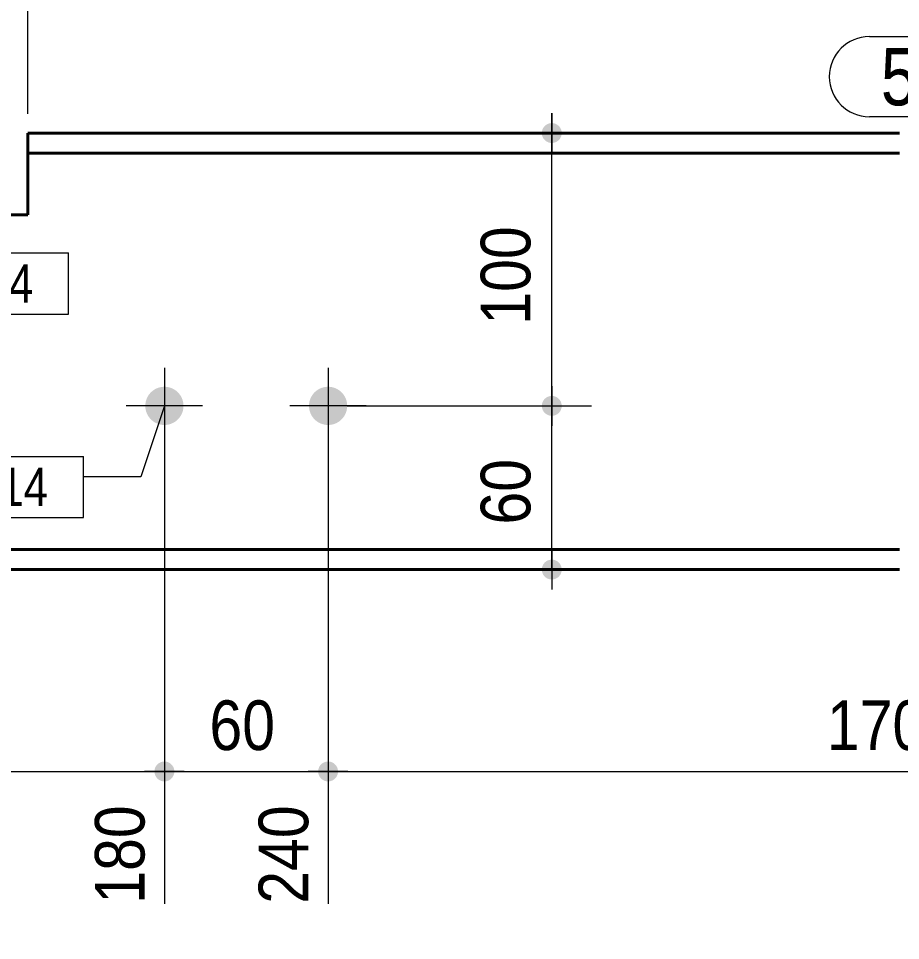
# Model space of a CAD drawing. Header units: millimetres. Extents: x 2 to 287, y 5 to 195.
# Drawn here: x 51.75 to 97.94, y 106.56 to 154.85 of the extents above; entities that cross this region are included whole.
import ezdxf

# ---------------------------------------------------------------- set-up
doc = ezdxf.new("R2010")
doc.units = ezdxf.units.MM
doc.linetypes.add('CACHE2', pattern=[1.190625, 0.79375, -0.396875])
for name, color, linetype, lineweight in [('Boulon', 7, 'Continuous', 0), ('Cache', 7, 'Continuous', 0), ('Cotation', 7, 'Continuous', 0), ('Désignation boulon', 3, 'Continuous', 0), ('Piece', 2, 'Continuous', 0), ('Repère pièce', 3, 'Continuous', 0)]:
    doc.layers.add(name, color=color, linetype=linetype, lineweight=lineweight)
doc.styles.add('ARIAL', font='ARIAL.TTF')
doc.styles.add('COMIC_SANS_MS', font='COMIC.TTF')

# ---------------------------------------------------------------- blocks, each defined once
blk = doc.blocks.new('*A3')
at = {"layer": 'Boulon'}
for points in [[(59.419, 135.559), (59.444, 135.558), (59.468, 135.557), (59.493, 135.555), (59.517, 135.552), (59.541, 135.549), (59.566, 135.545), (59.59, 135.54), (59.614, 135.535), (59.638, 135.53), (59.661, 135.523), (59.685, 135.517), (59.708, 135.509), (59.732, 135.501), (59.755, 135.493), (59.777, 135.484), (59.8, 135.474), (59.822, 135.464), (59.844, 135.453), (59.866, 135.442), (59.888, 135.43), (59.909, 135.417), (59.93, 135.405), (59.95, 135.391), (59.971, 135.377), (59.99, 135.363), (60.01, 135.348), (60.029, 135.333), (60.048, 135.317), (60.066, 135.301), (60.084, 135.284), (60.102, 135.267), (60.119, 135.249), (60.136, 135.231), (60.152, 135.213), (60.168, 135.194), (60.183, 135.175), (60.198, 135.155), (60.212, 135.135), (60.226, 135.115), (60.24, 135.095), (60.252, 135.074), (60.265, 135.053), (60.277, 135.031), (60.288, 135.009), (60.299, 134.987), (60.309, 134.965), (60.319, 134.942), (60.328, 134.92), (60.336, 134.897), (60.344, 134.873), (60.352, 134.85), (60.359, 134.826), (60.365, 134.803), (60.37, 134.779), (60.376, 134.755), (60.38, 134.731), (60.384, 134.706), (60.387, 134.682), (60.39, 134.658), (60.392, 134.633), (60.394, 134.609), (60.394, 134.584), (60.395, 134.56), (60.394, 134.535), (60.394, 134.511), (60.392, 134.486), (60.39, 134.462), (60.387, 134.437), (60.384, 134.413), (60.38, 134.389), (60.376, 134.365), (60.37, 134.341), (60.365, 134.317), (60.359, 134.293), (60.352, 134.269), (60.344, 134.246), (60.336, 134.223), (60.328, 134.2), (60.319, 134.177), (60.309, 134.154), (60.299, 134.132), (60.288, 134.11), (60.277, 134.088), (60.265, 134.067), (60.252, 134.046), (60.24, 134.025), (60.226, 134.004), (60.212, 133.984), (60.198, 133.964), (60.183, 133.944), (60.168, 133.925), (60.152, 133.906), (60.136, 133.888), (60.119, 133.87), (60.102, 133.853), (60.084, 133.835), (60.066, 133.819), (60.048, 133.802), (60.029, 133.787), (60.01, 133.771), (59.99, 133.756), (59.971, 133.742), (59.95, 133.728), (59.93, 133.715), (59.909, 133.702), (59.888, 133.69), (59.866, 133.678), (59.844, 133.666), (59.822, 133.656), (59.8, 133.645), (59.777, 133.636), (59.755, 133.627), (59.732, 133.618), (59.708, 133.61), (59.685, 133.603), (59.661, 133.596), (59.638, 133.59), (59.614, 133.584), (59.59, 133.579), (59.566, 133.574), (59.541, 133.57), (59.517, 133.567), (59.493, 133.564), (59.468, 133.562), (59.444, 133.561), (59.419, 133.56), (59.395, 133.56), (59.37, 133.56), (59.346, 133.561), (59.321, 133.562), (59.297, 133.564), (59.272, 133.567), (59.248, 133.57), (59.224, 133.574), (59.2, 133.579), (59.176, 133.584), (59.152, 133.59), (59.128, 133.596), (59.104, 133.603), (59.081, 133.61), (59.058, 133.618), (59.035, 133.627), (59.012, 133.636), (58.99, 133.645), (58.967, 133.656), (58.945, 133.666), (58.923, 133.678), (58.902, 133.69), (58.881, 133.702), (58.86, 133.715), (58.839, 133.728), (58.819, 133.742), (58.799, 133.756), (58.78, 133.771), (58.76, 133.787), (58.742, 133.802), (58.723, 133.819), (58.705, 133.835), (58.688, 133.853), (58.671, 133.87), (58.654, 133.888), (58.638, 133.906), (58.622, 133.925), (58.606, 133.944), (58.592, 133.964), (58.577, 133.984), (58.563, 134.004), (58.55, 134.025), (58.537, 134.046), (58.525, 134.067), (58.513, 134.088), (58.502, 134.11), (58.491, 134.132), (58.481, 134.154), (58.471, 134.177), (58.462, 134.2), (58.453, 134.223), (58.445, 134.246), (58.438, 134.269), (58.431, 134.293), (58.425, 134.317), (58.419, 134.341), (58.414, 134.365), (58.409, 134.389), (58.406, 134.413), (58.402, 134.437), (58.4, 134.462), (58.397, 134.486), (58.396, 134.511), (58.395, 134.535), (58.395, 134.56), (58.395, 134.584), (58.396, 134.609), (58.397, 134.633), (58.4, 134.658), (58.402, 134.682), (58.406, 134.706), (58.409, 134.731), (58.414, 134.755), (58.419, 134.779), (58.425, 134.803), (58.431, 134.826), (58.438, 134.85), (58.445, 134.873), (58.453, 134.897), (58.462, 134.92), (58.471, 134.942), (58.481, 134.965), (58.491, 134.987), (58.502, 135.009), (58.513, 135.031), (58.525, 135.053), (58.537, 135.074), (58.55, 135.095), (58.563, 135.115), (58.577, 135.135), (58.592, 135.155), (58.606, 135.175), (58.622, 135.194), (58.638, 135.213), (58.654, 135.231), (58.671, 135.249), (58.688, 135.267), (58.705, 135.284), (58.723, 135.301), (58.742, 135.317), (58.76, 135.333), (58.78, 135.348), (58.799, 135.363), (58.819, 135.377), (58.839, 135.391), (58.86, 135.405), (58.881, 135.417), (58.902, 135.43), (58.923, 135.442), (58.945, 135.453), (58.967, 135.464), (58.99, 135.474), (59.012, 135.484), (59.035, 135.493), (59.058, 135.501), (59.081, 135.509), (59.104, 135.517), (59.128, 135.523), (59.152, 135.53), (59.176, 135.535), (59.2, 135.54), (59.224, 135.545), (59.248, 135.549), (59.272, 135.552), (59.297, 135.555), (59.321, 135.557), (59.346, 135.558), (59.37, 135.559), (59.395, 135.56)], [(67.991, 135.559), (68.015, 135.558), (68.04, 135.557), (68.064, 135.555), (68.089, 135.552), (68.113, 135.549), (68.137, 135.545), (68.161, 135.54), (68.185, 135.535), (68.209, 135.53), (68.233, 135.523), (68.256, 135.517), (68.28, 135.509), (68.303, 135.501), (68.326, 135.493), (68.349, 135.484), (68.371, 135.474), (68.394, 135.464), (68.416, 135.453), (68.438, 135.442), (68.459, 135.43), (68.48, 135.417), (68.501, 135.405), (68.522, 135.391), (68.542, 135.377), (68.562, 135.363), (68.581, 135.348), (68.601, 135.333), (68.619, 135.317), (68.638, 135.301), (68.656, 135.284), (68.673, 135.267), (68.69, 135.249), (68.707, 135.231), (68.723, 135.213), (68.739, 135.194), (68.755, 135.175), (68.769, 135.155), (68.784, 135.135), (68.798, 135.115), (68.811, 135.095), (68.824, 135.074), (68.836, 135.053), (68.848, 135.031), (68.859, 135.009), (68.87, 134.987), (68.88, 134.965), (68.89, 134.942), (68.899, 134.92), (68.908, 134.897), (68.916, 134.873), (68.923, 134.85), (68.93, 134.826), (68.936, 134.803), (68.942, 134.779), (68.947, 134.755), (68.951, 134.731), (68.955, 134.706), (68.959, 134.682), (68.961, 134.658), (68.963, 134.633), (68.965, 134.609), (68.966, 134.584), (68.966, 134.56), (68.966, 134.535), (68.965, 134.511), (68.963, 134.486), (68.961, 134.462), (68.959, 134.437), (68.955, 134.413), (68.951, 134.389), (68.947, 134.365), (68.942, 134.341), (68.936, 134.317), (68.93, 134.293), (68.923, 134.269), (68.916, 134.246), (68.908, 134.223), (68.899, 134.2), (68.89, 134.177), (68.88, 134.154), (68.87, 134.132), (68.859, 134.11), (68.848, 134.088), (68.836, 134.067), (68.824, 134.046), (68.811, 134.025), (68.798, 134.004), (68.784, 133.984), (68.769, 133.964), (68.755, 133.944), (68.739, 133.925), (68.723, 133.906), (68.707, 133.888), (68.69, 133.87), (68.673, 133.853), (68.656, 133.835), (68.638, 133.819), (68.619, 133.802), (68.601, 133.787), (68.581, 133.771), (68.562, 133.756), (68.542, 133.742), (68.522, 133.728), (68.501, 133.715), (68.48, 133.702), (68.459, 133.69), (68.438, 133.678), (68.416, 133.666), (68.394, 133.656), (68.371, 133.645), (68.349, 133.636), (68.326, 133.627), (68.303, 133.618), (68.28, 133.61), (68.256, 133.603), (68.233, 133.596), (68.209, 133.59), (68.185, 133.584), (68.161, 133.579), (68.137, 133.574), (68.113, 133.57), (68.089, 133.567), (68.064, 133.564), (68.04, 133.562), (68.015, 133.561), (67.991, 133.56), (67.966, 133.56), (67.942, 133.56), (67.917, 133.561), (67.893, 133.562), (67.868, 133.564), (67.844, 133.567), (67.819, 133.57), (67.795, 133.574), (67.771, 133.579), (67.747, 133.584), (67.723, 133.59), (67.699, 133.596), (67.676, 133.603), (67.652, 133.61), (67.629, 133.618), (67.606, 133.627), (67.583, 133.636), (67.561, 133.645), (67.539, 133.656), (67.517, 133.666), (67.495, 133.678), (67.473, 133.69), (67.452, 133.702), (67.431, 133.715), (67.411, 133.728), (67.39, 133.742), (67.37, 133.756), (67.351, 133.771), (67.332, 133.787), (67.313, 133.802), (67.295, 133.819), (67.277, 133.835), (67.259, 133.853), (67.242, 133.87), (67.225, 133.888), (67.209, 133.906), (67.193, 133.925), (67.178, 133.944), (67.163, 133.964), (67.149, 133.984), (67.135, 134.004), (67.121, 134.025), (67.108, 134.046), (67.096, 134.067), (67.084, 134.088), (67.073, 134.11), (67.062, 134.132), (67.052, 134.154), (67.042, 134.177), (67.033, 134.2), (67.025, 134.223), (67.017, 134.246), (67.009, 134.269), (67.002, 134.293), (66.996, 134.317), (66.99, 134.341), (66.985, 134.365), (66.981, 134.389), (66.977, 134.413), (66.974, 134.437), (66.971, 134.462), (66.969, 134.486), (66.967, 134.511), (66.966, 134.535), (66.966, 134.56), (66.966, 134.584), (66.967, 134.609), (66.969, 134.633), (66.971, 134.658), (66.974, 134.682), (66.977, 134.706), (66.981, 134.731), (66.985, 134.755), (66.99, 134.779), (66.996, 134.803), (67.002, 134.826), (67.009, 134.85), (67.017, 134.873), (67.025, 134.897), (67.033, 134.92), (67.042, 134.942), (67.052, 134.965), (67.062, 134.987), (67.073, 135.009), (67.084, 135.031), (67.096, 135.053), (67.108, 135.074), (67.121, 135.095), (67.135, 135.115), (67.149, 135.135), (67.163, 135.155), (67.178, 135.175), (67.193, 135.194), (67.209, 135.213), (67.225, 135.231), (67.242, 135.249), (67.259, 135.267), (67.277, 135.284), (67.295, 135.301), (67.313, 135.317), (67.332, 135.333), (67.351, 135.348), (67.37, 135.363), (67.39, 135.377), (67.411, 135.391), (67.431, 135.405), (67.452, 135.417), (67.473, 135.43), (67.495, 135.442), (67.517, 135.453), (67.539, 135.464), (67.561, 135.474), (67.583, 135.484), (67.606, 135.493), (67.629, 135.501), (67.652, 135.509), (67.676, 135.517), (67.699, 135.523), (67.723, 135.53), (67.747, 135.535), (67.771, 135.54), (67.795, 135.545), (67.819, 135.549), (67.844, 135.552), (67.868, 135.555), (67.893, 135.557), (67.917, 135.558), (67.942, 135.559), (67.966, 135.56)]]:
    blk.add_hatch(color=256, dxfattribs=at).paths.add_polyline_path(points, flags=17)
at = {"layer": 'Boulon', "linetype": 'Continuous', "lineweight": 0}
for p, q in [((59.395, 136.56), (59.395, 132.56)), ((67.966, 136.56), (67.966, 132.56)), ((61.395, 134.56), (57.395, 134.56)), ((69.966, 134.56), (65.966, 134.56))]:
    blk.add_line(p, q, dxfattribs=at)
blk = doc.blocks.new('*A6')
at = {"layer": 'Cache', "color": 7, "linetype": 'CACHE2', "lineweight": 20}
for p in [(97.894752, 148.845375), (52.250935, 147.788232)]:
    blk.add_line(p, (52.250934, 148.845375), dxfattribs=at)
at = {"layer": 'Piece', "color": 2, "linetype": 'Continuous', "lineweight": 40}
for p, q in [((52.250934, 148.845375), (52.250935, 148.845987)), ((97.894752, 148.845934), (52.250935, 148.845987)), ((52.250935, 148.845987), (52.250935, 147.788232)), ((97.894752, 147.788232), (52.250935, 147.788232)), ((52.250935, 147.788232), (52.250935, 144.560272)), ((52.250935, 144.560272), (33.68, 144.560272)), ((33.68, 127.045375), (97.894752, 127.045375)), ((97.894752, 125.988232), (33.68, 125.988232))]:
    blk.add_line(p, q, dxfattribs=at)
blk = doc.blocks.new('*A14')
at = {"layer": 'Cotation'}
for points in [[(33.654, 158.898), (33.629, 158.9), (33.604, 158.903), (33.579, 158.907), (33.554, 158.913), (33.529, 158.92), (33.505, 158.928), (33.481, 158.937), (33.458, 158.947), (33.435, 158.959), (33.413, 158.971), (33.391, 158.985), (33.37, 158.999), (33.35, 159.015), (33.331, 159.032), (33.312, 159.049), (33.295, 159.068), (33.278, 159.087), (33.262, 159.107), (33.248, 159.128), (33.234, 159.15), (33.221, 159.172), (33.21, 159.195), (33.2, 159.218), (33.19, 159.242), (33.182, 159.266), (33.176, 159.291), (33.17, 159.316), (33.166, 159.341), (33.163, 159.366), (33.161, 159.392), (33.16, 159.417), (33.161, 159.443), (33.163, 159.468), (33.166, 159.493), (33.17, 159.519), (33.176, 159.543), (33.182, 159.568), (33.19, 159.592), (33.2, 159.616), (33.21, 159.639), (33.221, 159.662), (33.234, 159.684), (33.248, 159.706), (33.262, 159.727), (33.278, 159.747), (33.295, 159.766), (33.312, 159.785), (33.331, 159.802), (33.35, 159.819), (33.37, 159.835), (33.391, 159.849), (33.413, 159.863), (33.435, 159.876), (33.458, 159.887), (33.481, 159.898), (33.505, 159.907), (33.529, 159.915), (33.554, 159.922), (33.579, 159.927), (33.604, 159.931), (33.629, 159.935), (33.654, 159.936), (33.68, 159.937), (33.706, 159.936), (33.731, 159.935), (33.756, 159.931), (33.781, 159.927), (33.806, 159.922), (33.831, 159.915), (33.855, 159.907), (33.879, 159.898), (33.902, 159.887), (33.925, 159.876), (33.947, 159.863), (33.969, 159.849), (33.99, 159.835), (34.01, 159.819), (34.029, 159.802), (34.048, 159.785), (34.065, 159.766), (34.082, 159.747), (34.098, 159.727), (34.112, 159.706), (34.126, 159.684), (34.139, 159.662), (34.15, 159.639), (34.16, 159.616), (34.17, 159.592), (34.178, 159.568), (34.184, 159.543), (34.19, 159.519), (34.194, 159.493), (34.197, 159.468), (34.199, 159.443), (34.2, 159.417), (34.199, 159.392), (34.197, 159.366), (34.194, 159.341), (34.19, 159.316), (34.184, 159.291), (34.178, 159.266), (34.17, 159.242), (34.16, 159.218), (34.15, 159.195), (34.139, 159.172), (34.126, 159.15), (34.112, 159.128), (34.098, 159.107), (34.082, 159.087), (34.065, 159.068), (34.048, 159.049), (34.029, 159.032), (34.01, 159.015), (33.99, 158.999), (33.969, 158.985), (33.947, 158.971), (33.925, 158.959), (33.902, 158.947), (33.879, 158.937), (33.855, 158.928), (33.831, 158.92), (33.806, 158.913), (33.781, 158.907), (33.756, 158.903), (33.731, 158.9), (33.706, 158.898), (33.68, 158.897)], [(52.225, 158.898), (52.2, 158.9), (52.175, 158.903), (52.149, 158.907), (52.125, 158.913), (52.1, 158.92), (52.076, 158.928), (52.052, 158.937), (52.029, 158.947), (52.006, 158.959), (51.984, 158.971), (51.962, 158.985), (51.941, 158.999), (51.921, 159.015), (51.902, 159.032), (51.883, 159.049), (51.866, 159.068), (51.849, 159.087), (51.833, 159.107), (51.819, 159.128), (51.805, 159.15), (51.792, 159.172), (51.781, 159.195), (51.771, 159.218), (51.761, 159.242), (51.753, 159.266), (51.747, 159.291), (51.741, 159.316), (51.737, 159.341), (51.733, 159.366), (51.732, 159.392), (51.731, 159.417), (51.732, 159.443), (51.733, 159.468), (51.737, 159.493), (51.741, 159.519), (51.747, 159.543), (51.753, 159.568), (51.761, 159.592), (51.771, 159.616), (51.781, 159.639), (51.792, 159.662), (51.805, 159.684), (51.819, 159.706), (51.833, 159.727), (51.849, 159.747), (51.866, 159.766), (51.883, 159.785), (51.902, 159.802), (51.921, 159.819), (51.941, 159.835), (51.962, 159.849), (51.984, 159.863), (52.006, 159.876), (52.029, 159.887), (52.052, 159.898), (52.076, 159.907), (52.1, 159.915), (52.125, 159.922), (52.149, 159.927), (52.175, 159.931), (52.2, 159.935), (52.225, 159.936), (52.251, 159.937), (52.276, 159.936), (52.302, 159.935), (52.327, 159.931), (52.352, 159.927), (52.377, 159.922), (52.402, 159.915), (52.426, 159.907), (52.45, 159.898), (52.473, 159.887), (52.496, 159.876), (52.518, 159.863), (52.54, 159.849), (52.561, 159.835), (52.581, 159.819), (52.6, 159.802), (52.619, 159.785), (52.636, 159.766), (52.653, 159.747), (52.669, 159.727), (52.683, 159.706), (52.697, 159.684), (52.71, 159.662), (52.721, 159.639), (52.731, 159.616), (52.741, 159.592), (52.749, 159.568), (52.755, 159.543), (52.761, 159.519), (52.765, 159.493), (52.768, 159.468), (52.77, 159.443), (52.771, 159.417), (52.77, 159.392), (52.768, 159.366), (52.765, 159.341), (52.761, 159.316), (52.755, 159.291), (52.749, 159.266), (52.741, 159.242), (52.731, 159.218), (52.721, 159.195), (52.71, 159.172), (52.697, 159.15), (52.683, 159.128), (52.669, 159.107), (52.653, 159.087), (52.636, 159.068), (52.619, 159.049), (52.6, 159.032), (52.581, 159.015), (52.561, 158.999), (52.54, 158.985), (52.518, 158.971), (52.496, 158.959), (52.473, 158.947), (52.45, 158.937), (52.426, 158.928), (52.402, 158.92), (52.377, 158.913), (52.352, 158.907), (52.327, 158.903), (52.302, 158.9), (52.276, 158.898), (52.251, 158.897)]]:
    blk.add_hatch(color=256, dxfattribs=at).paths.add_polyline_path(points, flags=17)
at = {"layer": 'Cotation', "linetype": 'Continuous', "lineweight": 0}
for p, q in [((52.251, 149.846), (52.251, 166.342)), ((33.68, 145.56), (33.68, 162.486)), ((33.68, 160.457), (33.68, 158.377)), ((52.251, 160.457), (52.251, 158.377)), ((34.72, 159.417), (32.64, 159.417)), ((33.68, 159.417), (32.64, 159.417)), ((33.68, 159.417), (52.251, 159.417)), ((53.291, 159.417), (51.211, 159.417)), ((52.251, 159.417), (53.291, 159.417))]:
    blk.add_line(p, q, dxfattribs=at)
at = {"layer": 'Cotation'}
for p in [(33.68, 159.417), (52.251, 159.417)]:
    blk.add_point(p, dxfattribs=at)
at = {"layer": 'Cotation', "style": 'ARIAL', "width": 0.85}
for s, p in [('130', (51.211, 160.557)), ('0', (32.64, 160.557))]:
    blk.add_text(s, height=2.6, rotation=90.0002, dxfattribs=at).set_placement(p)
blk.add_text('130', height=2.6, dxfattribs=at).set_placement((40.073, 160.537))
blk = doc.blocks.new('*A17')
at = {"layer": 'Cotation'}
for points in [[(37.943, 114.898), (37.917, 114.9), (37.892, 114.903), (37.867, 114.907), (37.842, 114.913), (37.817, 114.92), (37.793, 114.928), (37.769, 114.937), (37.746, 114.947), (37.723, 114.959), (37.701, 114.971), (37.679, 114.985), (37.658, 114.999), (37.638, 115.015), (37.619, 115.032), (37.601, 115.049), (37.583, 115.068), (37.566, 115.087), (37.551, 115.107), (37.536, 115.128), (37.522, 115.15), (37.51, 115.172), (37.498, 115.195), (37.488, 115.218), (37.479, 115.242), (37.471, 115.266), (37.464, 115.291), (37.458, 115.316), (37.454, 115.341), (37.451, 115.366), (37.449, 115.392), (37.448, 115.417), (37.449, 115.443), (37.451, 115.468), (37.454, 115.493), (37.458, 115.519), (37.464, 115.543), (37.471, 115.568), (37.479, 115.592), (37.488, 115.616), (37.498, 115.639), (37.51, 115.662), (37.522, 115.684), (37.536, 115.706), (37.551, 115.727), (37.566, 115.747), (37.583, 115.766), (37.601, 115.785), (37.619, 115.802), (37.638, 115.819), (37.658, 115.835), (37.679, 115.849), (37.701, 115.863), (37.723, 115.876), (37.746, 115.887), (37.769, 115.898), (37.793, 115.907), (37.817, 115.915), (37.842, 115.922), (37.867, 115.927), (37.892, 115.931), (37.917, 115.935), (37.943, 115.936), (37.968, 115.937), (37.994, 115.936), (38.019, 115.935), (38.044, 115.931), (38.07, 115.927), (38.095, 115.922), (38.119, 115.915), (38.143, 115.907), (38.167, 115.898), (38.191, 115.887), (38.213, 115.876), (38.236, 115.863), (38.257, 115.849), (38.278, 115.835), (38.298, 115.819), (38.317, 115.802), (38.336, 115.785), (38.353, 115.766), (38.37, 115.747), (38.386, 115.727), (38.401, 115.706), (38.414, 115.684), (38.427, 115.662), (38.438, 115.639), (38.449, 115.616), (38.458, 115.592), (38.466, 115.568), (38.473, 115.543), (38.478, 115.519), (38.483, 115.493), (38.486, 115.468), (38.488, 115.443), (38.488, 115.417), (38.488, 115.392), (38.486, 115.366), (38.483, 115.341), (38.478, 115.316), (38.473, 115.291), (38.466, 115.266), (38.458, 115.242), (38.449, 115.218), (38.438, 115.195), (38.427, 115.172), (38.414, 115.15), (38.401, 115.128), (38.386, 115.107), (38.37, 115.087), (38.353, 115.068), (38.336, 115.049), (38.317, 115.032), (38.298, 115.015), (38.278, 114.999), (38.257, 114.985), (38.236, 114.971), (38.213, 114.959), (38.191, 114.947), (38.167, 114.937), (38.143, 114.928), (38.119, 114.92), (38.095, 114.913), (38.07, 114.907), (38.044, 114.903), (38.019, 114.9), (37.994, 114.898), (37.968, 114.897)], [(59.369, 114.898), (59.344, 114.9), (59.318, 114.903), (59.293, 114.907), (59.268, 114.913), (59.244, 114.92), (59.22, 114.928), (59.196, 114.937), (59.172, 114.947), (59.15, 114.959), (59.127, 114.971), (59.106, 114.985), (59.085, 114.999), (59.065, 115.015), (59.046, 115.032), (59.027, 115.049), (59.009, 115.068), (58.993, 115.087), (58.977, 115.107), (58.962, 115.128), (58.949, 115.15), (58.936, 115.172), (58.925, 115.195), (58.914, 115.218), (58.905, 115.242), (58.897, 115.266), (58.89, 115.291), (58.885, 115.316), (58.88, 115.341), (58.877, 115.366), (58.875, 115.392), (58.875, 115.417), (58.875, 115.443), (58.877, 115.468), (58.88, 115.493), (58.885, 115.519), (58.89, 115.543), (58.897, 115.568), (58.905, 115.592), (58.914, 115.616), (58.925, 115.639), (58.936, 115.662), (58.949, 115.684), (58.962, 115.706), (58.977, 115.727), (58.993, 115.747), (59.009, 115.766), (59.027, 115.785), (59.046, 115.802), (59.065, 115.819), (59.085, 115.835), (59.106, 115.849), (59.127, 115.863), (59.15, 115.876), (59.172, 115.887), (59.196, 115.898), (59.22, 115.907), (59.244, 115.915), (59.268, 115.922), (59.293, 115.927), (59.318, 115.931), (59.344, 115.935), (59.369, 115.936), (59.395, 115.937), (59.42, 115.936), (59.446, 115.935), (59.471, 115.931), (59.496, 115.927), (59.521, 115.922), (59.546, 115.915), (59.57, 115.907), (59.594, 115.898), (59.617, 115.887), (59.64, 115.876), (59.662, 115.863), (59.684, 115.849), (59.705, 115.835), (59.725, 115.819), (59.744, 115.802), (59.762, 115.785), (59.78, 115.766), (59.797, 115.747), (59.812, 115.727), (59.827, 115.706), (59.841, 115.684), (59.853, 115.662), (59.865, 115.639), (59.875, 115.616), (59.884, 115.592), (59.892, 115.568), (59.899, 115.543), (59.905, 115.519), (59.909, 115.493), (59.912, 115.468), (59.914, 115.443), (59.915, 115.417), (59.914, 115.392), (59.912, 115.366), (59.909, 115.341), (59.905, 115.316), (59.899, 115.291), (59.892, 115.266), (59.884, 115.242), (59.875, 115.218), (59.865, 115.195), (59.853, 115.172), (59.841, 115.15), (59.827, 115.128), (59.812, 115.107), (59.797, 115.087), (59.78, 115.068), (59.762, 115.049), (59.744, 115.032), (59.725, 115.015), (59.705, 114.999), (59.684, 114.985), (59.662, 114.971), (59.64, 114.959), (59.617, 114.947), (59.594, 114.937), (59.57, 114.928), (59.546, 114.92), (59.521, 114.913), (59.496, 114.907), (59.471, 114.903), (59.446, 114.9), (59.42, 114.898), (59.395, 114.897)]]:
    blk.add_hatch(color=256, dxfattribs=at).paths.add_polyline_path(points, flags=17)
at = {"layer": 'Cotation', "linetype": 'Continuous', "lineweight": 0}
for p, q in [((59.395, 133.56), (59.395, 108.492)), ((37.968, 129.845), (37.968, 119.657)), ((59.395, 116.457), (59.395, 114.377)), ((37.968, 116.017), (37.968, 110.42)), ((37.968, 116.017), (37.968, 114.377)), ((39.008, 115.417), (36.928, 115.417)), ((37.968, 115.417), (36.928, 115.417)), ((37.968, 115.417), (59.395, 115.417)), ((60.435, 115.417), (58.355, 115.417)), ((59.395, 115.417), (60.435, 115.417))]:
    blk.add_line(p, q, dxfattribs=at)
at = {"layer": 'Cotation'}
for p in [(37.968, 115.417), (59.395, 115.417)]:
    blk.add_point(p, dxfattribs=at)
at = {"layer": 'Cotation', "style": 'ARIAL', "width": 0.85}
blk.add_text('150', height=2.6, dxfattribs=at).set_placement((45.789, 116.537))
blk.add_text('180', height=2.6, rotation=90.0002, dxfattribs=at).set_placement((58.355, 108.492))
blk = doc.blocks.new('*A18')
at = {"layer": 'Cotation'}
for points in [[(59.369, 114.898), (59.344, 114.9), (59.318, 114.903), (59.293, 114.907), (59.268, 114.913), (59.244, 114.92), (59.22, 114.928), (59.196, 114.937), (59.172, 114.947), (59.15, 114.959), (59.127, 114.971), (59.106, 114.985), (59.085, 114.999), (59.065, 115.015), (59.046, 115.032), (59.027, 115.049), (59.009, 115.068), (58.993, 115.087), (58.977, 115.107), (58.962, 115.128), (58.949, 115.15), (58.936, 115.172), (58.925, 115.195), (58.914, 115.218), (58.905, 115.242), (58.897, 115.266), (58.89, 115.291), (58.885, 115.316), (58.88, 115.341), (58.877, 115.366), (58.875, 115.392), (58.875, 115.417), (58.875, 115.443), (58.877, 115.468), (58.88, 115.493), (58.885, 115.519), (58.89, 115.543), (58.897, 115.568), (58.905, 115.592), (58.914, 115.616), (58.925, 115.639), (58.936, 115.662), (58.949, 115.684), (58.962, 115.706), (58.977, 115.727), (58.993, 115.747), (59.009, 115.766), (59.027, 115.785), (59.046, 115.802), (59.065, 115.819), (59.085, 115.835), (59.106, 115.849), (59.127, 115.863), (59.15, 115.876), (59.172, 115.887), (59.196, 115.898), (59.22, 115.907), (59.244, 115.915), (59.268, 115.922), (59.293, 115.927), (59.318, 115.931), (59.344, 115.935), (59.369, 115.936), (59.395, 115.937), (59.42, 115.936), (59.446, 115.935), (59.471, 115.931), (59.496, 115.927), (59.521, 115.922), (59.546, 115.915), (59.57, 115.907), (59.594, 115.898), (59.617, 115.887), (59.64, 115.876), (59.662, 115.863), (59.684, 115.849), (59.705, 115.835), (59.725, 115.819), (59.744, 115.802), (59.762, 115.785), (59.78, 115.766), (59.797, 115.747), (59.812, 115.727), (59.827, 115.706), (59.841, 115.684), (59.853, 115.662), (59.865, 115.639), (59.875, 115.616), (59.884, 115.592), (59.892, 115.568), (59.899, 115.543), (59.905, 115.519), (59.909, 115.493), (59.912, 115.468), (59.914, 115.443), (59.915, 115.417), (59.914, 115.392), (59.912, 115.366), (59.909, 115.341), (59.905, 115.316), (59.899, 115.291), (59.892, 115.266), (59.884, 115.242), (59.875, 115.218), (59.865, 115.195), (59.853, 115.172), (59.841, 115.15), (59.827, 115.128), (59.812, 115.107), (59.797, 115.087), (59.78, 115.068), (59.762, 115.049), (59.744, 115.032), (59.725, 115.015), (59.705, 114.999), (59.684, 114.985), (59.662, 114.971), (59.64, 114.959), (59.617, 114.947), (59.594, 114.937), (59.57, 114.928), (59.546, 114.92), (59.521, 114.913), (59.496, 114.907), (59.471, 114.903), (59.446, 114.9), (59.42, 114.898), (59.395, 114.897)], [(67.941, 114.898), (67.915, 114.9), (67.89, 114.903), (67.865, 114.907), (67.84, 114.913), (67.815, 114.92), (67.791, 114.928), (67.767, 114.937), (67.744, 114.947), (67.721, 114.959), (67.699, 114.971), (67.677, 114.985), (67.656, 114.999), (67.636, 115.015), (67.617, 115.032), (67.598, 115.049), (67.581, 115.068), (67.564, 115.087), (67.549, 115.107), (67.534, 115.128), (67.52, 115.15), (67.508, 115.172), (67.496, 115.195), (67.486, 115.218), (67.477, 115.242), (67.469, 115.266), (67.462, 115.291), (67.456, 115.316), (67.452, 115.341), (67.449, 115.366), (67.447, 115.392), (67.446, 115.417), (67.447, 115.443), (67.449, 115.468), (67.452, 115.493), (67.456, 115.519), (67.462, 115.543), (67.469, 115.568), (67.477, 115.592), (67.486, 115.616), (67.496, 115.639), (67.508, 115.662), (67.52, 115.684), (67.534, 115.706), (67.549, 115.727), (67.564, 115.747), (67.581, 115.766), (67.598, 115.785), (67.617, 115.802), (67.636, 115.819), (67.656, 115.835), (67.677, 115.849), (67.699, 115.863), (67.721, 115.876), (67.744, 115.887), (67.767, 115.898), (67.791, 115.907), (67.815, 115.915), (67.84, 115.922), (67.865, 115.927), (67.89, 115.931), (67.915, 115.935), (67.941, 115.936), (67.966, 115.937), (67.992, 115.936), (68.017, 115.935), (68.042, 115.931), (68.068, 115.927), (68.093, 115.922), (68.117, 115.915), (68.141, 115.907), (68.165, 115.898), (68.189, 115.887), (68.211, 115.876), (68.234, 115.863), (68.255, 115.849), (68.276, 115.835), (68.296, 115.819), (68.315, 115.802), (68.334, 115.785), (68.351, 115.766), (68.368, 115.747), (68.384, 115.727), (68.399, 115.706), (68.412, 115.684), (68.425, 115.662), (68.436, 115.639), (68.447, 115.616), (68.456, 115.592), (68.464, 115.568), (68.471, 115.543), (68.476, 115.519), (68.481, 115.493), (68.484, 115.468), (68.486, 115.443), (68.486, 115.417), (68.486, 115.392), (68.484, 115.366), (68.481, 115.341), (68.476, 115.316), (68.471, 115.291), (68.464, 115.266), (68.456, 115.242), (68.447, 115.218), (68.436, 115.195), (68.425, 115.172), (68.412, 115.15), (68.399, 115.128), (68.384, 115.107), (68.368, 115.087), (68.351, 115.068), (68.334, 115.049), (68.315, 115.032), (68.296, 115.015), (68.276, 114.999), (68.255, 114.985), (68.234, 114.971), (68.211, 114.959), (68.189, 114.947), (68.165, 114.937), (68.141, 114.928), (68.117, 114.92), (68.093, 114.913), (68.068, 114.907), (68.042, 114.903), (68.017, 114.9), (67.992, 114.898), (67.966, 114.897)]]:
    blk.add_hatch(color=256, dxfattribs=at).paths.add_polyline_path(points, flags=17)
at = {"layer": 'Cotation', "linetype": 'Continuous', "lineweight": 0}
for p, q in [((59.395, 133.56), (59.395, 108.492)), ((67.966, 133.56), (67.966, 108.492)), ((59.395, 116.457), (59.395, 114.377)), ((67.966, 116.457), (67.966, 114.377)), ((60.435, 115.417), (58.355, 115.417)), ((59.395, 115.417), (58.355, 115.417)), ((59.395, 115.417), (67.966, 115.417)), ((69.006, 115.417), (66.926, 115.417)), ((67.966, 115.417), (69.006, 115.417))]:
    blk.add_line(p, q, dxfattribs=at)
at = {"layer": 'Cotation'}
for p in [(59.395, 115.417), (67.966, 115.417)]:
    blk.add_point(p, dxfattribs=at)
at = {"layer": 'Cotation', "style": 'ARIAL', "width": 0.85}
blk.add_text('60', height=2.6, dxfattribs=at).set_placement((61.752, 116.537))
blk.add_text('240', height=2.6, rotation=90.0002, dxfattribs=at).set_placement((66.926, 108.492))
blk = doc.blocks.new('*A19')
at = {"layer": 'Cotation'}
for points in [[(67.941, 114.898), (67.915, 114.9), (67.89, 114.903), (67.865, 114.907), (67.84, 114.913), (67.815, 114.92), (67.791, 114.928), (67.767, 114.937), (67.744, 114.947), (67.721, 114.959), (67.699, 114.971), (67.677, 114.985), (67.656, 114.999), (67.636, 115.015), (67.617, 115.032), (67.598, 115.049), (67.581, 115.068), (67.564, 115.087), (67.549, 115.107), (67.534, 115.128), (67.52, 115.15), (67.508, 115.172), (67.496, 115.195), (67.486, 115.218), (67.477, 115.242), (67.469, 115.266), (67.462, 115.291), (67.456, 115.316), (67.452, 115.341), (67.449, 115.366), (67.447, 115.392), (67.446, 115.417), (67.447, 115.443), (67.449, 115.468), (67.452, 115.493), (67.456, 115.519), (67.462, 115.543), (67.469, 115.568), (67.477, 115.592), (67.486, 115.616), (67.496, 115.639), (67.508, 115.662), (67.52, 115.684), (67.534, 115.706), (67.549, 115.727), (67.564, 115.747), (67.581, 115.766), (67.598, 115.785), (67.617, 115.802), (67.636, 115.819), (67.656, 115.835), (67.677, 115.849), (67.699, 115.863), (67.721, 115.876), (67.744, 115.887), (67.767, 115.898), (67.791, 115.907), (67.815, 115.915), (67.84, 115.922), (67.865, 115.927), (67.89, 115.931), (67.915, 115.935), (67.941, 115.936), (67.966, 115.937), (67.992, 115.936), (68.017, 115.935), (68.042, 115.931), (68.068, 115.927), (68.093, 115.922), (68.117, 115.915), (68.141, 115.907), (68.165, 115.898), (68.189, 115.887), (68.211, 115.876), (68.234, 115.863), (68.255, 115.849), (68.276, 115.835), (68.296, 115.819), (68.315, 115.802), (68.334, 115.785), (68.351, 115.766), (68.368, 115.747), (68.384, 115.727), (68.399, 115.706), (68.412, 115.684), (68.425, 115.662), (68.436, 115.639), (68.447, 115.616), (68.456, 115.592), (68.464, 115.568), (68.471, 115.543), (68.476, 115.519), (68.481, 115.493), (68.484, 115.468), (68.486, 115.443), (68.486, 115.417), (68.486, 115.392), (68.484, 115.366), (68.481, 115.341), (68.476, 115.316), (68.471, 115.291), (68.464, 115.266), (68.456, 115.242), (68.447, 115.218), (68.436, 115.195), (68.425, 115.172), (68.412, 115.15), (68.399, 115.128), (68.384, 115.107), (68.368, 115.087), (68.351, 115.068), (68.334, 115.049), (68.315, 115.032), (68.296, 115.015), (68.276, 114.999), (68.255, 114.985), (68.234, 114.971), (68.211, 114.959), (68.189, 114.947), (68.165, 114.937), (68.141, 114.928), (68.117, 114.92), (68.093, 114.913), (68.068, 114.907), (68.042, 114.903), (68.017, 114.9), (67.992, 114.898), (67.966, 114.897)], [(127.898, 114.898), (127.872, 114.9), (127.847, 114.903), (127.822, 114.907), (127.797, 114.913), (127.772, 114.92), (127.748, 114.928), (127.724, 114.937), (127.701, 114.947), (127.678, 114.959), (127.656, 114.971), (127.634, 114.985), (127.614, 114.999), (127.593, 115.015), (127.574, 115.032), (127.556, 115.049), (127.538, 115.068), (127.521, 115.087), (127.506, 115.107), (127.491, 115.128), (127.477, 115.15), (127.465, 115.172), (127.453, 115.195), (127.443, 115.218), (127.434, 115.242), (127.426, 115.266), (127.419, 115.291), (127.413, 115.316), (127.409, 115.341), (127.406, 115.366), (127.404, 115.392), (127.403, 115.417), (127.404, 115.443), (127.406, 115.468), (127.409, 115.493), (127.413, 115.519), (127.419, 115.543), (127.426, 115.568), (127.434, 115.592), (127.443, 115.616), (127.453, 115.639), (127.465, 115.662), (127.477, 115.684), (127.491, 115.706), (127.506, 115.727), (127.521, 115.747), (127.538, 115.766), (127.556, 115.785), (127.574, 115.802), (127.593, 115.819), (127.614, 115.835), (127.634, 115.849), (127.656, 115.863), (127.678, 115.876), (127.701, 115.887), (127.724, 115.898), (127.748, 115.907), (127.772, 115.915), (127.797, 115.922), (127.822, 115.927), (127.847, 115.931), (127.872, 115.935), (127.898, 115.936), (127.923, 115.937), (127.949, 115.936), (127.974, 115.935), (128, 115.931), (128.025, 115.927), (128.05, 115.922), (128.074, 115.915), (128.099, 115.907), (128.122, 115.898), (128.146, 115.887), (128.168, 115.876), (128.191, 115.863), (128.212, 115.849), (128.233, 115.835), (128.253, 115.819), (128.273, 115.802), (128.291, 115.785), (128.309, 115.766), (128.325, 115.747), (128.341, 115.727), (128.356, 115.706), (128.369, 115.684), (128.382, 115.662), (128.393, 115.639), (128.404, 115.616), (128.413, 115.592), (128.421, 115.568), (128.428, 115.543), (128.433, 115.519), (128.438, 115.493), (128.441, 115.468), (128.443, 115.443), (128.443, 115.417), (128.443, 115.392), (128.441, 115.366), (128.438, 115.341), (128.433, 115.316), (128.428, 115.291), (128.421, 115.266), (128.413, 115.242), (128.404, 115.218), (128.393, 115.195), (128.382, 115.172), (128.369, 115.15), (128.356, 115.128), (128.341, 115.107), (128.325, 115.087), (128.309, 115.068), (128.291, 115.049), (128.273, 115.032), (128.253, 115.015), (128.233, 114.999), (128.212, 114.985), (128.191, 114.971), (128.168, 114.959), (128.146, 114.947), (128.122, 114.937), (128.099, 114.928), (128.074, 114.92), (128.05, 114.913), (128.025, 114.907), (128, 114.903), (127.974, 114.9), (127.949, 114.898), (127.923, 114.897)]]:
    blk.add_hatch(color=256, dxfattribs=at).paths.add_polyline_path(points, flags=17)
at = {"layer": 'Cotation', "linetype": 'Continuous', "lineweight": 0}
for p, q in [((67.966, 133.56), (67.966, 108.492)), ((127.923, 133.56), (127.923, 106.563)), ((67.966, 116.457), (67.966, 114.377)), ((127.923, 116.457), (127.923, 114.377)), ((69.006, 115.417), (66.926, 115.417)), ((67.966, 115.417), (66.926, 115.417)), ((67.966, 115.417), (127.923, 115.417)), ((128.963, 115.417), (126.883, 115.417)), ((127.923, 115.417), (128.963, 115.417))]:
    blk.add_line(p, q, dxfattribs=at)
at = {"layer": 'Cotation'}
for p in [(67.966, 115.417), (127.923, 115.417)]:
    blk.add_point(p, dxfattribs=at)
at = {"layer": 'Cotation', "style": 'ARIAL', "width": 0.85}
blk.add_text('1707', height=2.6, dxfattribs=at).set_placement((94.088, 116.537))
blk.add_text('1947', height=2.6, rotation=90.0002, dxfattribs=at).set_placement((126.883, 106.563))
blk = doc.blocks.new('*A25')
at = {"layer": 'Cotation'}
for points in [[(79.654, 134.04), (79.629, 134.042), (79.604, 134.045), (79.579, 134.05), (79.554, 134.055), (79.529, 134.062), (79.505, 134.07), (79.481, 134.079), (79.458, 134.09), (79.435, 134.101), (79.413, 134.114), (79.391, 134.127), (79.37, 134.142), (79.35, 134.158), (79.331, 134.174), (79.312, 134.192), (79.295, 134.21), (79.278, 134.23), (79.262, 134.25), (79.248, 134.271), (79.234, 134.292), (79.221, 134.315), (79.21, 134.337), (79.2, 134.361), (79.19, 134.384), (79.182, 134.409), (79.176, 134.433), (79.17, 134.458), (79.166, 134.483), (79.163, 134.509), (79.161, 134.534), (79.16, 134.56), (79.161, 134.585), (79.163, 134.611), (79.166, 134.636), (79.17, 134.661), (79.176, 134.686), (79.182, 134.711), (79.19, 134.735), (79.2, 134.759), (79.21, 134.782), (79.221, 134.805), (79.234, 134.827), (79.248, 134.849), (79.262, 134.869), (79.278, 134.89), (79.295, 134.909), (79.312, 134.927), (79.331, 134.945), (79.35, 134.962), (79.37, 134.977), (79.391, 134.992), (79.413, 135.006), (79.435, 135.018), (79.458, 135.03), (79.481, 135.04), (79.505, 135.049), (79.529, 135.057), (79.554, 135.064), (79.579, 135.07), (79.604, 135.074), (79.629, 135.077), (79.654, 135.079), (79.68, 135.08), (79.706, 135.079), (79.731, 135.077), (79.756, 135.074), (79.781, 135.07), (79.806, 135.064), (79.831, 135.057), (79.855, 135.049), (79.879, 135.04), (79.902, 135.03), (79.925, 135.018), (79.947, 135.006), (79.969, 134.992), (79.99, 134.977), (80.01, 134.962), (80.029, 134.945), (80.048, 134.927), (80.065, 134.909), (80.082, 134.89), (80.098, 134.869), (80.112, 134.849), (80.126, 134.827), (80.139, 134.805), (80.15, 134.782), (80.16, 134.759), (80.17, 134.735), (80.178, 134.711), (80.184, 134.686), (80.19, 134.661), (80.194, 134.636), (80.197, 134.611), (80.199, 134.585), (80.2, 134.56), (80.199, 134.534), (80.197, 134.509), (80.194, 134.483), (80.19, 134.458), (80.184, 134.433), (80.178, 134.409), (80.17, 134.384), (80.16, 134.361), (80.15, 134.337), (80.139, 134.315), (80.126, 134.292), (80.112, 134.271), (80.098, 134.25), (80.082, 134.23), (80.065, 134.21), (80.048, 134.192), (80.029, 134.174), (80.01, 134.158), (79.99, 134.142), (79.969, 134.127), (79.947, 134.114), (79.925, 134.101), (79.902, 134.09), (79.879, 134.079), (79.855, 134.07), (79.831, 134.062), (79.806, 134.055), (79.781, 134.05), (79.756, 134.045), (79.731, 134.042), (79.706, 134.04), (79.68, 134.04)], [(79.654, 125.469), (79.629, 125.471), (79.604, 125.474), (79.579, 125.478), (79.554, 125.484), (79.529, 125.491), (79.505, 125.499), (79.481, 125.508), (79.458, 125.518), (79.435, 125.53), (79.413, 125.542), (79.391, 125.556), (79.37, 125.571), (79.35, 125.586), (79.331, 125.603), (79.312, 125.621), (79.295, 125.639), (79.278, 125.658), (79.262, 125.678), (79.248, 125.699), (79.234, 125.721), (79.221, 125.743), (79.21, 125.766), (79.2, 125.789), (79.19, 125.813), (79.182, 125.837), (79.176, 125.862), (79.17, 125.887), (79.166, 125.912), (79.163, 125.937), (79.161, 125.963), (79.16, 125.988), (79.161, 126.014), (79.163, 126.039), (79.166, 126.065), (79.17, 126.09), (79.176, 126.115), (79.182, 126.139), (79.19, 126.163), (79.2, 126.187), (79.21, 126.211), (79.221, 126.233), (79.234, 126.256), (79.248, 126.277), (79.262, 126.298), (79.278, 126.318), (79.295, 126.337), (79.312, 126.356), (79.331, 126.374), (79.35, 126.39), (79.37, 126.406), (79.391, 126.421), (79.413, 126.434), (79.435, 126.447), (79.458, 126.458), (79.481, 126.469), (79.505, 126.478), (79.529, 126.486), (79.554, 126.493), (79.579, 126.498), (79.604, 126.503), (79.629, 126.506), (79.654, 126.508), (79.68, 126.508), (79.706, 126.508), (79.731, 126.506), (79.756, 126.503), (79.781, 126.498), (79.806, 126.493), (79.831, 126.486), (79.855, 126.478), (79.879, 126.469), (79.902, 126.458), (79.925, 126.447), (79.947, 126.434), (79.969, 126.421), (79.99, 126.406), (80.01, 126.39), (80.029, 126.374), (80.048, 126.356), (80.065, 126.337), (80.082, 126.318), (80.098, 126.298), (80.112, 126.277), (80.126, 126.256), (80.139, 126.233), (80.15, 126.211), (80.16, 126.187), (80.17, 126.163), (80.178, 126.139), (80.184, 126.115), (80.19, 126.09), (80.194, 126.065), (80.197, 126.039), (80.199, 126.014), (80.2, 125.988), (80.199, 125.963), (80.197, 125.937), (80.194, 125.912), (80.19, 125.887), (80.184, 125.862), (80.178, 125.837), (80.17, 125.813), (80.16, 125.789), (80.15, 125.766), (80.139, 125.743), (80.126, 125.721), (80.112, 125.699), (80.098, 125.678), (80.082, 125.658), (80.065, 125.639), (80.048, 125.621), (80.029, 125.603), (80.01, 125.586), (79.99, 125.571), (79.969, 125.556), (79.947, 125.542), (79.925, 125.53), (79.902, 125.518), (79.879, 125.508), (79.855, 125.499), (79.831, 125.491), (79.806, 125.484), (79.781, 125.478), (79.756, 125.474), (79.731, 125.471), (79.706, 125.469), (79.68, 125.468)]]:
    blk.add_hatch(color=256, dxfattribs=at).paths.add_polyline_path(points, flags=17)
at = {"layer": 'Cotation', "linetype": 'Continuous', "lineweight": 0}
for p, q in [((79.68, 135.6), (79.68, 133.52)), ((79.68, 134.56), (79.68, 135.6)), ((68.966, 134.56), (81.76, 134.56)), ((78.64, 134.56), (80.72, 134.56)), ((79.68, 125.988), (79.68, 134.56)), ((79.68, 127.028), (79.68, 124.948)), ((68.966, 125.988), (81.76, 125.988)), ((78.64, 125.988), (80.72, 125.988)), ((79.68, 125.988), (79.68, 124.948))]:
    blk.add_line(p, q, dxfattribs=at)
at = {"layer": 'Cotation'}
for p in [(79.68, 134.56), (79.68, 125.988)]:
    blk.add_point(p, dxfattribs=at)
at = {"layer": 'Cotation', "style": 'ARIAL', "width": 0.85}
blk.add_text('60', height=2.6, rotation=90.0002, dxfattribs=at).set_placement((78.56, 128.346))
blk = doc.blocks.new('*A26')
at = {"layer": 'Cotation'}
for points in [[(79.654, 148.326), (79.629, 148.328), (79.604, 148.331), (79.579, 148.335), (79.554, 148.341), (79.529, 148.348), (79.505, 148.356), (79.481, 148.365), (79.458, 148.375), (79.435, 148.387), (79.413, 148.399), (79.391, 148.413), (79.37, 148.428), (79.35, 148.443), (79.331, 148.46), (79.312, 148.478), (79.295, 148.496), (79.278, 148.515), (79.262, 148.536), (79.248, 148.556), (79.234, 148.578), (79.221, 148.6), (79.21, 148.623), (79.2, 148.646), (79.19, 148.67), (79.182, 148.694), (79.176, 148.719), (79.17, 148.744), (79.166, 148.769), (79.163, 148.794), (79.161, 148.82), (79.16, 148.845), (79.161, 148.871), (79.163, 148.896), (79.166, 148.922), (79.17, 148.947), (79.176, 148.972), (79.182, 148.996), (79.19, 149.021), (79.2, 149.044), (79.21, 149.068), (79.221, 149.091), (79.234, 149.113), (79.248, 149.134), (79.262, 149.155), (79.278, 149.175), (79.295, 149.195), (79.312, 149.213), (79.331, 149.231), (79.35, 149.247), (79.37, 149.263), (79.391, 149.278), (79.413, 149.291), (79.435, 149.304), (79.458, 149.315), (79.481, 149.326), (79.505, 149.335), (79.529, 149.343), (79.554, 149.35), (79.579, 149.355), (79.604, 149.36), (79.629, 149.363), (79.654, 149.365), (79.68, 149.365), (79.706, 149.365), (79.731, 149.363), (79.756, 149.36), (79.781, 149.355), (79.806, 149.35), (79.831, 149.343), (79.855, 149.335), (79.879, 149.326), (79.902, 149.315), (79.925, 149.304), (79.947, 149.291), (79.969, 149.278), (79.99, 149.263), (80.01, 149.247), (80.029, 149.231), (80.048, 149.213), (80.065, 149.195), (80.082, 149.175), (80.098, 149.155), (80.112, 149.134), (80.126, 149.113), (80.139, 149.091), (80.15, 149.068), (80.16, 149.044), (80.17, 149.021), (80.178, 148.996), (80.184, 148.972), (80.19, 148.947), (80.194, 148.922), (80.197, 148.896), (80.199, 148.871), (80.2, 148.845), (80.199, 148.82), (80.197, 148.794), (80.194, 148.769), (80.19, 148.744), (80.184, 148.719), (80.178, 148.694), (80.17, 148.67), (80.16, 148.646), (80.15, 148.623), (80.139, 148.6), (80.126, 148.578), (80.112, 148.556), (80.098, 148.536), (80.082, 148.515), (80.065, 148.496), (80.048, 148.478), (80.029, 148.46), (80.01, 148.443), (79.99, 148.428), (79.969, 148.413), (79.947, 148.399), (79.925, 148.387), (79.902, 148.375), (79.879, 148.365), (79.855, 148.356), (79.831, 148.348), (79.806, 148.341), (79.781, 148.335), (79.756, 148.331), (79.731, 148.328), (79.706, 148.326), (79.68, 148.325)], [(79.654, 134.04), (79.629, 134.042), (79.604, 134.045), (79.579, 134.05), (79.554, 134.055), (79.529, 134.062), (79.505, 134.07), (79.481, 134.079), (79.458, 134.09), (79.435, 134.101), (79.413, 134.114), (79.391, 134.127), (79.37, 134.142), (79.35, 134.158), (79.331, 134.174), (79.312, 134.192), (79.295, 134.21), (79.278, 134.23), (79.262, 134.25), (79.248, 134.271), (79.234, 134.292), (79.221, 134.315), (79.21, 134.337), (79.2, 134.361), (79.19, 134.384), (79.182, 134.409), (79.176, 134.433), (79.17, 134.458), (79.166, 134.483), (79.163, 134.509), (79.161, 134.534), (79.16, 134.56), (79.161, 134.585), (79.163, 134.611), (79.166, 134.636), (79.17, 134.661), (79.176, 134.686), (79.182, 134.711), (79.19, 134.735), (79.2, 134.759), (79.21, 134.782), (79.221, 134.805), (79.234, 134.827), (79.248, 134.849), (79.262, 134.869), (79.278, 134.89), (79.295, 134.909), (79.312, 134.927), (79.331, 134.945), (79.35, 134.962), (79.37, 134.977), (79.391, 134.992), (79.413, 135.006), (79.435, 135.018), (79.458, 135.03), (79.481, 135.04), (79.505, 135.049), (79.529, 135.057), (79.554, 135.064), (79.579, 135.07), (79.604, 135.074), (79.629, 135.077), (79.654, 135.079), (79.68, 135.08), (79.706, 135.079), (79.731, 135.077), (79.756, 135.074), (79.781, 135.07), (79.806, 135.064), (79.831, 135.057), (79.855, 135.049), (79.879, 135.04), (79.902, 135.03), (79.925, 135.018), (79.947, 135.006), (79.969, 134.992), (79.99, 134.977), (80.01, 134.962), (80.029, 134.945), (80.048, 134.927), (80.065, 134.909), (80.082, 134.89), (80.098, 134.869), (80.112, 134.849), (80.126, 134.827), (80.139, 134.805), (80.15, 134.782), (80.16, 134.759), (80.17, 134.735), (80.178, 134.711), (80.184, 134.686), (80.19, 134.661), (80.194, 134.636), (80.197, 134.611), (80.199, 134.585), (80.2, 134.56), (80.199, 134.534), (80.197, 134.509), (80.194, 134.483), (80.19, 134.458), (80.184, 134.433), (80.178, 134.409), (80.17, 134.384), (80.16, 134.361), (80.15, 134.337), (80.139, 134.315), (80.126, 134.292), (80.112, 134.271), (80.098, 134.25), (80.082, 134.23), (80.065, 134.21), (80.048, 134.192), (80.029, 134.174), (80.01, 134.158), (79.99, 134.142), (79.969, 134.127), (79.947, 134.114), (79.925, 134.101), (79.902, 134.09), (79.879, 134.079), (79.855, 134.07), (79.831, 134.062), (79.806, 134.055), (79.781, 134.05), (79.756, 134.045), (79.731, 134.042), (79.706, 134.04), (79.68, 134.04)]]:
    blk.add_hatch(color=256, dxfattribs=at).paths.add_polyline_path(points, flags=17)
at = {"layer": 'Cotation', "linetype": 'Continuous', "lineweight": 0}
for p, q in [((79.68, 149.885), (79.68, 147.805)), ((79.68, 148.845), (79.68, 149.885)), ((68.966, 148.845), (81.76, 148.845)), ((78.64, 148.845), (80.72, 148.845)), ((79.68, 134.56), (79.68, 148.845)), ((79.68, 135.6), (79.68, 133.52)), ((68.966, 134.56), (81.76, 134.56)), ((78.64, 134.56), (80.72, 134.56)), ((79.68, 134.56), (79.68, 133.52))]:
    blk.add_line(p, q, dxfattribs=at)
at = {"layer": 'Cotation'}
for p in [(79.68, 148.845), (79.68, 134.56)]:
    blk.add_point(p, dxfattribs=at)
at = {"layer": 'Cotation', "style": 'ARIAL', "width": 0.85}
blk.add_text('100', height=2.6, rotation=90.0002, dxfattribs=at).set_placement((78.56, 138.81))
blk = doc.blocks.new('*A39')
at = {"layer": 'Désignation boulon', "linetype": 'Continuous', "lineweight": 0}
for p, q in [((59.394752, 134.55966), (58.152152, 130.850394)), ((44.536527, 131.91706), (55.152152, 131.91706)), ((44.536527, 128.71706), (44.536527, 131.91706)), ((55.152152, 128.71706), (55.152152, 131.91706)), ((58.152152, 130.850394), (55.152152, 130.850394)), ((44.536527, 128.71706), (55.152152, 128.71706))]:
    blk.add_line(p, q, dxfattribs=at)
at = {"layer": 'Désignation boulon', "style": 'COMIC_SANS_MS', "width": 0.85}
for s, height, p in [('2', 2, (45.136527, 129.31706)), ('Ø14', 2, (48.995121, 129.31706)), ('x', 1.5, (47.364457, 129.31706))]:
    blk.add_text(s, height=height, dxfattribs=at).set_placement(p)
blk = doc.blocks.new('*A41')
at = {"layer": 'Désignation boulon', "linetype": 'Continuous', "lineweight": 0}
for p, q in [((43.7642, 142.569603), (54.379825, 142.569603)), ((43.7642, 139.369603), (43.7642, 142.569603)), ((54.379825, 139.369603), (54.379825, 142.569603)), ((37.9682, 139.416803), (40.7642, 141.502937)), ((40.7642, 141.502937), (43.7642, 141.502937)), ((43.7642, 139.369603), (54.379825, 139.369603))]:
    blk.add_line(p, q, dxfattribs=at)
at = {"layer": 'Désignation boulon', "style": 'COMIC_SANS_MS', "width": 0.85}
for s, height, p in [('2', 2, (44.3642, 139.969603)), ('Ø14', 2, (48.222794, 139.969603)), ('x', 1.5, (46.59213, 139.969603))]:
    blk.add_text(s, height=height, dxfattribs=at).set_placement(p)
blk = doc.blocks.new('*A42')
at = {"layer": 'Repère pièce', "linetype": 'Continuous', "lineweight": 0}
for p, q in [((96.312111, 153.895663), (103.419826, 153.895636)), ((103.41981, 149.695636), (96.312095, 149.695663))]:
    blk.add_line(p, q, dxfattribs=at)
for centre, start, end in [((96.312103, 151.795663), 89.999781, 269.999781), ((103.419818, 151.795636), 269.999781, 89.999781)]:
    blk.add_arc(centre, 2.1, start, end, dxfattribs=at)
at = {"layer": 'Repère pièce', "style": 'COMIC_SANS_MS', "width": 0.85}
blk.add_text('5-1', height=3, dxfattribs=at).set_placement((96.912098, 150.295661))

msp = doc.modelspace()

# ---------------------------------------------------------------- block references
at = {"lineweight": 0}
for name in ['*A14', '*A42', '*A26', '*A6', '*A41', '*A3', '*A25', '*A39', '*A17', '*A18', '*A19']:
    msp.add_blockref(name, (0, 0), dxfattribs=at)

doc.saveas('drawing.dxf')
